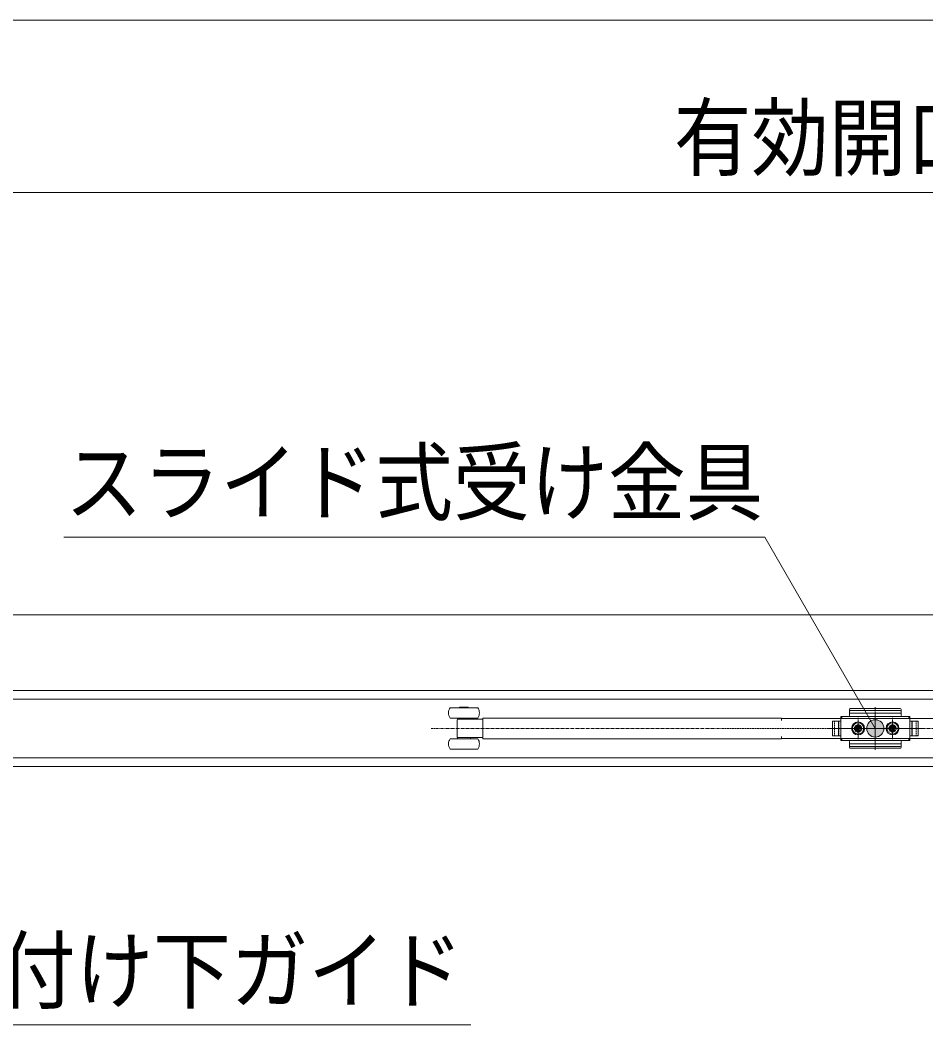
# Model space of a CAD drawing. Units: millimetres, scale not verified. Extents: x -6062 to 6062, y -3045 to 3045.
# Drawn here: x -3727 to -3201, y 1056 to 1639 of the extents above; entities that cross this region are included whole.
import ezdxf
from ezdxf.enums import TextEntityAlignment as Align

# ---------------------------------------------------------------- set-up
doc = ezdxf.new("R2010")
doc.units = ezdxf.units.MM
doc.header["$LTSCALE"] = 20
doc.linetypes.add('USER1', pattern=[2.91, 1.76, -0.4, 0.35, -0.4])
doc.linetypes.add('USER3', pattern=[1.11, 0.71, -0.4])
for name, color, linetype, lineweight in [('0-0_3一般', 7, 'Continuous', 15), ('0-1_2寸法-3', 7, 'Continuous', 15), ('0-2_2寸法-1', 7, 'Continuous', 15)]:
    doc.layers.add(name, color=color, linetype=linetype, lineweight=lineweight)
doc.styles.add('ＭＳ Ｐゴシック', font='')
doc.styles.get('ＭＳ Ｐゴシック').set_extended_font_data('MS PGothic')

# ---------------------------------------------------------------- blocks, each defined once
blk = doc.blocks.new('グループ-18')
at = {"layer": '0-0_3一般'}
for p, q in [((-58550, 25876.9), (7030, 25876.9)), ((-58550, 24996.9), (7030, 24996.9)), ((-42002, 24896.9), (-26078, 24896.9)), ((-33686, 24804.9), (-33686, 24796.9)), ((-33586, 24804.9), (-33686, 24804.9)), ((-33586, 24796.9), (-33586, 24804.9)), ((-29160, 24756.1), (-29160, 24776.7)), ((-29160, 24756.1), (-29160, 24706.9)), ((-28560, 24733.9), (-29160, 24733.9)), ((-28570, 24786.7), (-29150, 24786.7)), ((-28570, 24766.1), (-29150, 24766.1)), ((-28560, 24706.9), (-28560, 24756.1)), ((-33716, 24645.5), (-33716, 24645.3)), ((-33716, 24468.4), (-33716, 24645.3)), ((-33711, 24676.9), (-33711, 24662.9)), ((-33690.1, 24662.9), (-33636, 24662.9)), ((-33636, 24662.9), (-33416, 24662.9)), ((-33561, 24662.9), (-33561, 24676.9)), ((-33416, 24660.2), (-33416, 24676.9)), ((-33416, 24676.9), (-33396, 24676.9)), ((-33416, 24660.2), (-33416, 24642.9)), ((-33416, 24470.9), (-33416, 24642.9)), ((-29950, 24676.9), (-33396, 24676.9)), ((-29950, 24649.9), (-29950, 24676.9)), ((-29950, 24673.9), (-29930, 24673.9)), ((-29930, 24673.9), (-27250, 24673.9)), ((-29358, 24471.9), (-29358, 24641.9)), ((-29358, 24641.9), (-29260, 24641.9)), ((-29358, 24631.9), (-29358, 24481.9)), ((-29288, 24641.9), (-29288, 24471.9)), ((-29260, 24416.9), (-29260, 24696.9)), ((-29240, 24696.9), (-29260, 24676.9)), ((-29260, 24641.9), (-29260, 24686.9)), ((-29260, 24471.9), (-29260, 24641.9)), ((-29250, 24696.9), (-28470, 24696.9)), ((-28460, 24696.9), (-28550, 24696.9)), ((-28460, 24676.9), (-28480, 24696.9)), ((-28460, 24696.9), (-28460, 24416.9)), ((-28460, 24686.9), (-28460, 24641.9)), ((-28460, 24641.9), (-28372, 24641.9)), ((-28460, 24641.9), (-28460, 24471.9)), ((-28460, 24641.9), (-28362, 24641.9)), ((-28432, 24471.9), (-28432, 24641.9)), ((-28362, 24641.9), (-28362, 24471.9)), ((-28362, 24481.9), (-28362, 24631.9)), ((-29076.7, 24562.9), (-29079.8, 24562.9)), ((-29076.7, 24550.9), (-29079.8, 24550.8)), ((-29043.3, 24562.9), (-29040.2, 24562.9)), ((-29043.3, 24550.9), (-29040.2, 24550.8)), ((-28700.1, 24565.5), (-28680.5, 24566.6)), ((-28679.8, 24562.9), (-28700.1, 24565.5)), ((-28679.8, 24550.8), (-28700.1, 24548.3)), ((-28700.1, 24548.3), (-28680.5, 24547.2)), ((-28680.5, 24566.6), (-28673.2, 24570)), ((-28676.7, 24562.9), (-28680.5, 24566.6)), ((-28676.7, 24550.9), (-28680.5, 24547.2)), ((-28680.5, 24547.2), (-28673.2, 24543.7)), ((-28676.7, 24562.9), (-28679.8, 24562.9)), ((-28676.7, 24550.9), (-28679.8, 24550.8)), ((-28669.4, 24566.3), (-28676.7, 24562.9)), ((-28669.4, 24547.5), (-28676.7, 24550.9)), ((-28669.7, 24577.4), (-28673.2, 24570)), ((-28673.2, 24570), (-28669.4, 24566.3)), ((-28673.2, 24543.7), (-28669.4, 24547.5)), ((-28669.7, 24536.4), (-28673.2, 24543.7)), ((-28668.6, 24597.1), (-28669.7, 24577.4)), ((-28666, 24573.6), (-28669.7, 24577.4)), ((-28666, 24540.1), (-28669.7, 24536.4)), ((-28668.6, 24516.7), (-28669.7, 24536.4)), ((-28669.4, 24566.3), (-28666, 24573.6)), ((-28669.4, 24547.5), (-28666, 24540.1)), ((-28666.1, 24576.7), (-28668.6, 24597.1)), ((-28666.1, 24537.1), (-28668.6, 24516.7)), ((-28666, 24573.6), (-28666.1, 24576.7)), ((-28666, 24540.1), (-28666.1, 24537.1)), ((-28654, 24573.6), (-28650.3, 24577.4)), ((-28654, 24573.6), (-28653.9, 24576.7)), ((-28650.6, 24566.3), (-28654, 24573.6)), ((-28650.6, 24547.5), (-28654, 24540.1)), ((-28654, 24540.1), (-28653.9, 24537.1)), ((-28654, 24540.1), (-28650.3, 24536.4)), ((-28653.9, 24576.7), (-28651.4, 24597.1)), ((-28653.9, 24537.1), (-28651.4, 24516.7)), ((-28651.4, 24597.1), (-28650.3, 24577.4)), ((-28651.4, 24516.7), (-28650.3, 24536.4)), ((-28646.8, 24570), (-28650.6, 24566.3)), ((-28650.6, 24566.3), (-28643.3, 24562.9)), ((-28650.6, 24547.5), (-28643.3, 24550.9)), ((-28646.8, 24543.7), (-28650.6, 24547.5)), ((-28650.3, 24577.4), (-28646.8, 24570)), ((-28650.3, 24536.4), (-28646.8, 24543.7)), ((-28639.5, 24566.6), (-28646.8, 24570)), ((-28639.5, 24547.2), (-28646.8, 24543.7)), ((-28643.3, 24562.9), (-28639.5, 24566.6)), ((-28643.3, 24562.9), (-28640.2, 24562.9)), ((-28643.3, 24550.9), (-28640.2, 24550.8)), ((-28643.3, 24550.9), (-28639.5, 24547.2)), ((-28640.2, 24562.9), (-28619.9, 24565.5)), ((-28640.2, 24550.8), (-28619.9, 24548.3)), ((-28619.9, 24565.5), (-28639.5, 24566.6)), ((-28619.9, 24548.3), (-28639.5, 24547.2)), ((-33796, 24436.9), (-33476, 24436.9)), ((-33716, 24464.9), (-33716, 24465)), ((-33711, 24450.9), (-33711, 24436.9)), ((-33704.8, 24450.9), (-33711, 24450.9)), ((-33690.1, 24450.9), (-33704.8, 24450.9)), ((-33636, 24450.9), (-33690.1, 24450.9)), ((-33416, 24450.9), (-33636, 24450.9)), ((-33561, 24436.9), (-33561, 24450.9)), ((-33416, 24470.9), (-33416, 24453.6)), ((-33416, 24436.9), (-33416, 24453.6)), ((-33396, 24436.9), (-33416, 24436.9)), ((-33396, 24436.9), (-29950, 24436.9)), ((-29950, 24436.9), (-29950, 24463.9)), ((-29260, 24471.9), (-29358, 24471.9)), ((-29260, 24426.9), (-29260, 24471.9)), ((-29260, 24436.9), (-29240, 24416.9)), ((-29260, 24416.9), (-29170, 24416.9)), ((-28470, 24416.9), (-29250, 24416.9)), ((-29160, 24406.9), (-29160, 24357.7)), ((-29160, 24379.9), (-28560, 24379.9)), ((-28560, 24357.7), (-28560, 24406.9)), ((-28550, 24416.9), (-28460, 24416.9)), ((-28480, 24416.9), (-28460, 24436.9)), ((-28372, 24471.9), (-28460, 24471.9)), ((-28460, 24471.9), (-28460, 24426.9)), ((-28362, 24471.9), (-28460, 24471.9)), ((-33796, 24316.9), (-33476, 24316.9)), ((-29150, 24347.7), (-28570, 24347.7)), ((-29150, 24327.1), (-28570, 24327.1)), ((-28560, 24357.7), (-28560, 24347.7)), ((-28560, 24337.1), (-28560, 24347.7)), ((-26078, 24216.9), (-42002, 24216.9)), ((-58550, 24116.9), (7030, 24116.9))]:
    blk.add_line(p, q, dxfattribs=at)
at = {"layer": '0-0_3一般', "linetype": 'USER1'}
for p, q in [((-28860, 24805.4), (-28860, 24309.2)), ((-29060, 24433.9), (-29060, 24678.3)), ((-29060, 24661.9), (-29060, 24451.9)), ((-29060, 24633.4), (-29060, 24481.5)), ((-28860, 24714.2), (-28860, 24393.1)), ((-28660, 24433.9), (-28660, 24678.3)), ((-28660, 24661.9), (-28660, 24451.9)), ((-25898, 24556.9), (-34018, 24556.9)), ((-28323.1, 24556.9), (-29421.1, 24556.9)), ((-29411.7, 24556.9), (-28313.7, 24556.9)), ((-29183, 24556.9), (-28935, 24556.9)), ((-29165, 24556.9), (-29145, 24556.9)), ((-29125, 24556.9), (-28955, 24556.9)), ((-29104, 24556.9), (-29016, 24556.9)), ((-29060, 24512.9), (-29060, 24600.9)), ((-28783, 24556.9), (-28535, 24556.9)), ((-28765, 24556.9), (-28745, 24556.9)), ((-28725, 24556.9), (-28555, 24556.9)), ((-28704, 24556.9), (-28616, 24556.9)), ((-28660, 24512.9), (-28660, 24600.9))]:
    blk.add_line(p, q, dxfattribs=at)
at = {"layer": '0-0_3一般', "linetype": 'USER3'}
for p, q in [((-29334, 24641.9), (-29334, 24471.9)), ((-29284, 24471.9), (-29284, 24641.9)), ((-28436, 24641.9), (-28436, 24471.9)), ((-28386, 24471.9), (-28386, 24641.9)), ((-29145, 24556.9), (-29125, 24556.9)), ((-28745, 24556.9), (-28725, 24556.9))]:
    blk.add_line(p, q, dxfattribs=at)
at = {"layer": '0-0_3一般'}
for points in [[(-58550, 24116.9), (-58550, 24996.9), (7030, 24996.9), (7030, 24116.9)], [(-33476, 24796.9), (-33521.2, 24796.9), (-33796, 24796.9)], [(-28560, 24756.1), (-28560, 24766.1), (-28560, 24776.7)], [(-33476, 24676.9), (-33521.2, 24676.9), (-33796, 24676.9)], [(-33716, 24648.9), (-33716, 24649), (-33716, 24649), (-33716, 24649.1), (-33716, 24649.1), (-33716, 24649.2), (-33716, 24649.2), (-33716, 24649.2), (-33716, 24649.2), (-33716, 24649.2), (-33716, 24649.2), (-33716, 24649.2), (-33716, 24649.1), (-33716, 24649.1), (-33716, 24649), (-33716, 24648.9), (-33716, 24648.9), (-33716, 24648.8), (-33716, 24648.7), (-33716, 24648.5), (-33716, 24648.4), (-33716, 24648.3), (-33716, 24648.1), (-33716, 24648), (-33716, 24647.8), (-33716, 24647.7), (-33716, 24647.5), (-33716, 24647.4), (-33716, 24647.2), (-33716, 24647.1), (-33716, 24646.9), (-33716, 24646.7), (-33716, 24646.6), (-33716, 24646.4), (-33716, 24646.3), (-33716, 24646.1), (-33716, 24646), (-33716, 24645.8), (-33716, 24645.7), (-33716, 24645.5)], [(-33711, 24662.9), (-33704.8, 24662.9), (-33690.1, 24662.9)], [(-29170, 24696.9), (-29260, 24696.9), (-29260, 24641.9), (-29348, 24641.9)], [(-29079.8, 24562.9), (-29100.1, 24565.5), (-29080.5, 24566.6)], [(-29079.8, 24550.8), (-29100.1, 24548.3), (-29080.5, 24547.2)], [(-29069.4, 24566.3), (-29076.7, 24562.9), (-29080.5, 24566.6), (-29073.2, 24570)], [(-29069.4, 24547.5), (-29066, 24540.1), (-29069.7, 24536.4), (-29073.2, 24543.7)], [(-29066, 24573.6), (-29066.1, 24576.7), (-29068.6, 24597.1), (-29069.7, 24577.4)], [(-29066, 24540.1), (-29066.1, 24537.1), (-29068.6, 24516.7), (-29069.7, 24536.4)], [(-29054, 24573.6), (-29053.9, 24576.7), (-29051.4, 24597.1), (-29050.3, 24577.4)], [(-29050.6, 24566.3), (-29054, 24573.6), (-29050.3, 24577.4), (-29046.8, 24570)], [(-29054, 24540.1), (-29053.9, 24537.1), (-29051.4, 24516.7), (-29050.3, 24536.4)], [(-29050.6, 24547.5), (-29043.3, 24550.9), (-29039.5, 24547.2), (-29046.8, 24543.7)], [(-29040.2, 24562.9), (-29019.9, 24565.5), (-29039.5, 24566.6)], [(-29040.2, 24550.8), (-29019.9, 24548.3), (-29039.5, 24547.2)], [(-33716, 24468.4), (-33716, 24468.3), (-33716, 24468.1), (-33716, 24468), (-33716, 24467.8), (-33716, 24467.7), (-33716, 24467.5), (-33716, 24467.4), (-33716, 24467.2), (-33716, 24467.1), (-33716, 24466.9), (-33716, 24466.8), (-33716, 24466.6), (-33716, 24466.4), (-33716, 24466.3), (-33716, 24466.1), (-33716, 24466), (-33716, 24465.8), (-33716, 24465.7), (-33716, 24465.5), (-33716, 24465.4), (-33716, 24465.3), (-33716, 24465.2), (-33716, 24465.1), (-33716, 24465), (-33716, 24464.9), (-33716, 24464.8), (-33716, 24464.8), (-33716, 24464.7), (-33716, 24464.7), (-33716, 24464.7), (-33716, 24464.6), (-33716, 24464.6), (-33716, 24464.6), (-33716, 24464.7), (-33716, 24464.7), (-33716, 24464.7), (-33716, 24464.8), (-33716, 24464.8), (-33716, 24464.9)], [(-27230, 24463.9), (-27230, 24439.9), (-27250, 24439.9), (-29930, 24439.9), (-29950, 24439.9)], [(-29348, 24471.9), (-29260, 24471.9), (-29260, 24416.9)], [(-29160, 24357.7), (-29160, 24347.7), (-29160, 24337.1)]]:
    blk.add_lwpolyline(points, dxfattribs=at)
for points in [[(-29069.4, 24547.5), (-29076.7, 24550.9), (-29080.5, 24547.2), (-29073.2, 24543.7)], [(-29069.4, 24566.3), (-29066, 24573.6), (-29069.7, 24577.4), (-29073.2, 24570)], [(-29050.6, 24547.5), (-29054, 24540.1), (-29050.3, 24536.4), (-29046.8, 24543.7)], [(-29050.6, 24566.3), (-29043.3, 24562.9), (-29039.5, 24566.6), (-29046.8, 24570)]]:
    blk.add_lwpolyline(points, close=True, dxfattribs=at)
for centre, radius in [((-29060, 24556.9), 75), ((-29060, 24556.9), 65), ((-28660, 24556.9), 75), ((-28660, 24556.9), 65)]:
    blk.add_circle(centre, radius, dxfattribs=at)
at = {"layer": '0-0_3一般', "linetype": 'USER3'}
for centre, radius in [((-29060, 24556.9), 42), ((-29060, 24556.9), 40), ((-29060, 24556.9), 40), ((-29060, 24556.9), 32.4), ((-29060, 24556.9), 30), ((-28660, 24556.9), 42), ((-28660, 24556.9), 40), ((-28660, 24556.9), 40), ((-28660, 24556.9), 32.4), ((-28660, 24556.9), 30)]:
    blk.add_circle(centre, radius, dxfattribs=at)
at = {"layer": '0-0_3一般'}
for centre, radius, start, end in [((-33716, 24736.9), 100, 143.1301, 216.8699), ((-33556, 24736.9), 100, 323.1301, 36.8699), ((-29150, 24776.7), 10, 90, 180), ((-29150, 24756.1), 10, 90, 180), ((-28570, 24776.7), 10, 0, 90), ((-28570, 24756.1), 10, 0, 90), ((-33696, 24649.6), 20, 137.45665, 180.25028), ((-29348, 24631.9), 10, 90, 180), ((-29250, 24686.9), 10, 90, 180), ((-29170, 24706.9), 10, 270, 0), ((-28550, 24706.9), 10, 180, 270), ((-28470, 24686.9), 10, 0, 90), ((-28372, 24631.9), 10, 0, 90), ((-29055, 24556.9), 46, 169.19486, 180), ((-29055, 24556.9), 46, 180, 190.80514), ((-29060, 24556.9), 20.7, 162.98773, 197.01227), ((-29060, 24551.9), 46, 79.19486, 100.80514), ((-29060, 24561.8), 46, 259.19486, 280.80514), ((-29060, 24556.9), 20.7, 72.98773, 107.01227), ((-29060, 24556.9), 20.7, 252.98773, 287.01227), ((-29060, 24556.9), 20.7, 342.98773, 17.01227), ((-29065, 24556.9), 46, 0, 10.80514), ((-29065, 24556.9), 46, 349.19486, 0), ((-28655, 24556.9), 46, 169.19486, 180), ((-28655, 24556.9), 46, 180, 190.80514), ((-28660, 24556.9), 20.7, 162.98773, 197.01227), ((-28660, 24551.9), 46, 79.19486, 100.80514), ((-28660, 24561.8), 46, 259.19486, 280.80514), ((-28660, 24556.9), 20.7, 72.98773, 107.01227), ((-28660, 24556.9), 20.7, 252.98773, 287.01227), ((-28660, 24556.9), 20.7, 342.98773, 17.01227), ((-28665, 24556.9), 46, 0, 10.80514), ((-28665, 24556.9), 46, 349.19486, 0), ((-33716, 24376.9), 100, 143.1301, 216.8699), ((-33696, 24464.2), 20, 179.75095, 224.06049), ((-33556, 24376.9), 100, 323.1301, 36.8699), ((-29348, 24481.9), 10, 180, 270), ((-29250, 24426.9), 10, 180, 270), ((-29170, 24406.9), 10, 0, 90), ((-28550, 24406.9), 10, 90, 180), ((-28470, 24426.9), 10, 270, 0), ((-28372, 24481.9), 10, 270, 0), ((-29150, 24357.7), 10, 180, 270), ((-29150, 24337.1), 10, 180, 270), ((-28570, 24357.7), 10, 270, 0), ((-28570, 24337.1), 10, 270, 0)]:
    blk.add_arc(centre, radius, start, end, dxfattribs=at)

msp = doc.modelspace()

# ---------------------------------------------------------------- hatches: boundary and pattern name
at = {"layer": '0-1_2寸法-3'}
msp.add_hatch(color=256, dxfattribs=at).paths.add_polyline_path([(-3225.49, 1227.86, 1), (-3235.51, 1227.86, 1)])

# ---------------------------------------------------------------- linework, layer by layer
for points in [[(-3230.5, 1227.86), (-3294.59, 1338.86), (-3701.47, 1338.86)], [(-3895.55, 1253.84), (-3781.23, 1055.84), (-3465.22, 1055.84)]]:
    msp.add_lwpolyline(points, dxfattribs=at)
msp.add_circle((-3230.5, 1227.86), 5.01, dxfattribs=at)
at = {"layer": '0-2_2寸法-1'}
for p, q in [((-1448.21, 1638.86), (-4702.79, 1638.86)), ((-2276.21, 1538.86), (-3874.79, 1538.86))]:
    msp.add_line(p, q, dxfattribs=at)

# ---------------------------------------------------------------- block references
at = {"layer": '0-0_3一般', "xscale": 0.05, "yscale": 0.05}
msp.add_blockref('グループ-18', (-1787.5, 0), dxfattribs=at)

# ---------------------------------------------------------------- texts
at = {"layer": '0-1_2寸法-3', "style": 'ＭＳ Ｐゴシック', "width": 0.9}
for s, height, p in [('スライド式受け金具', 36.69, (-3700.89, 1341.41)), ('直付け下ガイド', 36.66, (-3784.68, 1058.22))]:
    msp.add_text(s, height=height, dxfattribs=at).set_placement(p, align=Align.BOTTOM_LEFT)
at = {"layer": '0-2_2寸法-1', "style": 'ＭＳ Ｐゴシック', "width": 0.9}
msp.add_text('有効開口幅\u3000（DW×2）-32', height=36.66, dxfattribs=at).set_placement((-3347.46, 1541.31), align=Align.BOTTOM_LEFT)

doc.saveas('drawing.dxf')
